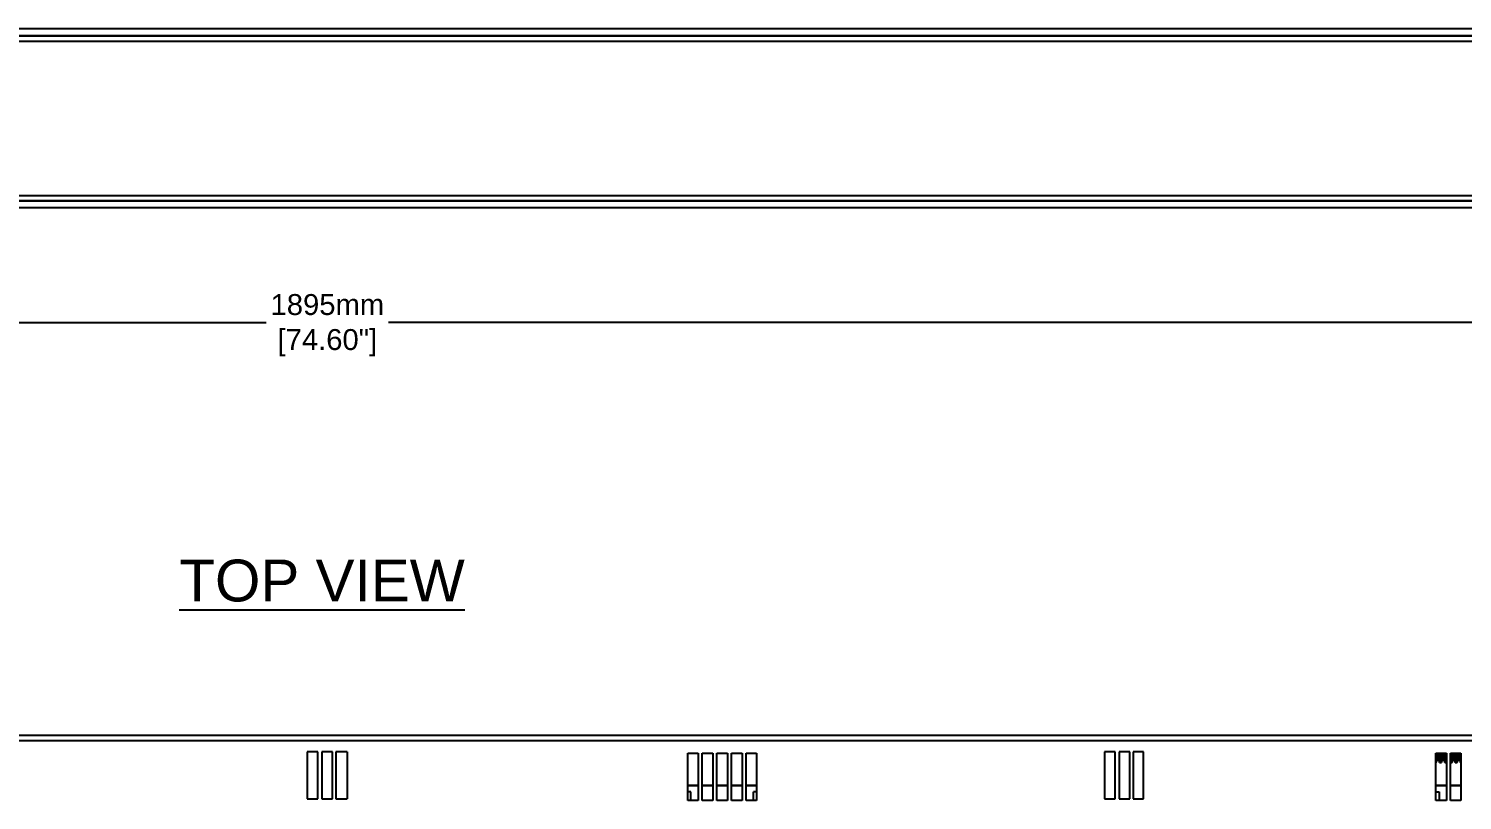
# Model space of a CAD drawing. Header units: inches. Extents: x 2.5 to 102.3, y 2 to 82.2.
# Drawn here: x 34.57 to 68.87, y 25.9 to 44.36 of the extents above; entities that cross this region are included whole.
import ezdxf
from ezdxf.enums import TextEntityAlignment as Align

# ---------------------------------------------------------------- set-up
doc = ezdxf.new("R2010")
doc.units = ezdxf.units.IN
doc.header["$MEASUREMENT"] = 0
doc.layers.add('DIM', color=1, linetype='Continuous')
doc.styles.add('Arial', font='arial.ttf')
doc.dimstyles.new('ETC EU Metric & ANSI.50 Stacked', dxfattribs={"dimscale": 2.666667, "dimtxt": 0.5, "dimasz": 0.625, "dimexe": 0.5, "dimexo": 0.5, "dimgap": 0.166667, "dimtad": 0, "dimtih": 1, "dimtoh": 1, "dimdec": 0, "dimlfac": 25.4, "dimzin": 4, "dimdsep": 46, "dimtxsty": 'Arial', "dimcen": 0.25, "dimadec": 0, "dimazin": 0, "dimtfac": 0.75, "dimtdec": 0, "dimtofl": 0, "dimtmove": 0, "dimatfit": 3, "dimfxl": 1, "dimtolj": 1, "dimtzin": 0, "dimarcsym": 0})

# ---------------------------------------------------------------- blocks, each defined once
blk = doc.blocks.new('*D2')
at = {"layer": 'Defpoints', "color": 0, "transparency": 16777216}
for p in [(4.416, 42.213), (79.021, 42.213), (79.021, 37.333)]:
    blk.add_point(p, dxfattribs=at)
at = {"layer": 'DIM', "color": 0, "lineweight": -2, "transparency": 16777216}
for p, q in [((4.416, 41.713), (4.416, 36.833)), ((79.021, 41.713), (79.021, 36.833)), ((5.041, 37.333), (40.253, 37.333)), ((78.396, 37.333), (43.183, 37.333))]:
    blk.add_line(p, q, dxfattribs=at)
at = {"layer": 'DIM', "color": 0, "transparency": 16777216}
for points in [[(5.041, 37.438), (5.041, 37.229), (4.416, 37.333)], [(78.396, 37.438), (78.396, 37.229), (79.021, 37.333)]]:
    blk.add_solid(points, dxfattribs=at)
at = {"layer": 'DIM', "color": 0, "transparency": 16777216, "char_height": 0.5, "attachment_point": 5, "style": 'Arial'}
for s, insert in [('\\A1;1895mm', (41.718, 37.755)), ('\\A1;[74.60"]', (41.718, 36.846))]:
    blk.add_mtext(s, dxfattribs=dict(at, insert=insert))

msp = doc.modelspace()

# ---------------------------------------------------------------- linework, layer by layer
for p, q in [((78.321, 44.356), (5.031, 44.356)), ((5.116, 44.193), (78.321, 44.193)), ((78.321, 44.183), (5.116, 44.183)), ((78.321, 44.178), (5.116, 44.178)), ((8.933, 44.056), (74.503, 44.056)), ((5.116, 40.248), (78.321, 40.248)), ((5.116, 40.243), (78.321, 40.243)), ((78.321, 40.233), (5.116, 40.233)), ((8.933, 40.37), (74.503, 40.37)), ((78.406, 40.069), (5.116, 40.069)), ((74.498, 27.448), (8.928, 27.448)), ((74.502, 27.326), (8.925, 27.326)), ((41.488, 27.058), (41.238, 27.058)), ((41.238, 27.058), (41.238, 25.933)), ((41.488, 25.933), (41.488, 27.058)), ((41.838, 27.058), (41.588, 27.058)), ((41.588, 27.058), (41.588, 25.933)), ((41.838, 25.933), (41.838, 27.058)), ((41.918, 27.058), (41.918, 25.933)), ((42.188, 27.058), (41.918, 27.058)), ((42.188, 27.058), (42.188, 25.933)), ((50.338, 25.901), (50.338, 27.026)), ((50.338, 27.026), (50.588, 27.026)), ((50.588, 27.026), (50.588, 25.901)), ((50.688, 25.901), (50.688, 27.026)), ((50.688, 27.026), (50.938, 27.026)), ((50.938, 27.026), (50.938, 25.901)), ((51.038, 25.901), (51.038, 27.026)), ((51.038, 27.026), (51.288, 27.026)), ((51.288, 27.026), (51.288, 25.901)), ((51.388, 25.901), (51.388, 27.026)), ((51.388, 27.026), (51.638, 27.026)), ((51.638, 27.026), (51.638, 25.901)), ((51.738, 25.901), (51.738, 27.026)), ((51.738, 27.026), (51.988, 27.026)), ((51.988, 27.026), (51.988, 25.901)), ((60.563, 27.058), (60.313, 27.058)), ((60.313, 27.058), (60.313, 25.933)), ((60.563, 25.933), (60.563, 27.058)), ((60.913, 27.058), (60.663, 27.058)), ((60.663, 27.058), (60.663, 25.933)), ((60.913, 25.933), (60.913, 27.058)), ((61.243, 27.058), (60.993, 27.058)), ((60.993, 27.058), (60.993, 25.933)), ((61.243, 25.933), (61.243, 27.058)), ((68.238, 25.901), (68.238, 27.026)), ((68.238, 27.026), (68.488, 27.026)), ((68.238, 26.805), (68.248, 26.805)), ((68.248, 26.805), (68.248, 27.026)), ((68.248, 26.805), (68.264, 26.864)), ((68.264, 26.864), (68.264, 27.026)), ((68.264, 26.864), (68.308, 26.864)), ((68.308, 26.864), (68.308, 27.026)), ((68.308, 26.864), (68.323, 26.805)), ((68.323, 26.805), (68.323, 27.026)), ((68.323, 26.805), (68.373, 26.805)), ((68.373, 26.805), (68.373, 27.026)), ((68.373, 26.805), (68.389, 26.864)), ((68.389, 26.864), (68.389, 27.026)), ((68.389, 26.864), (68.433, 26.864)), ((68.433, 26.864), (68.433, 27.026)), ((68.433, 26.864), (68.448, 26.805)), ((68.448, 26.805), (68.448, 27.026)), ((68.448, 26.805), (68.488, 26.805)), ((68.488, 27.026), (68.488, 25.901)), ((68.588, 25.901), (68.588, 27.026)), ((68.588, 27.026), (68.838, 27.026)), ((68.588, 26.805), (68.623, 26.805)), ((68.623, 26.805), (68.623, 27.026)), ((68.623, 26.805), (68.639, 26.864)), ((68.639, 26.864), (68.639, 27.026)), ((68.639, 26.864), (68.683, 26.864)), ((68.683, 26.864), (68.683, 27.026)), ((68.683, 26.864), (68.698, 26.805)), ((68.698, 26.805), (68.698, 27.026)), ((68.698, 26.805), (68.748, 26.805)), ((68.748, 26.805), (68.748, 27.026)), ((68.748, 26.805), (68.764, 26.864)), ((68.764, 26.864), (68.764, 27.026)), ((68.764, 26.864), (68.808, 26.864)), ((68.808, 26.864), (68.808, 27.026)), ((68.808, 26.864), (68.823, 26.805)), ((68.823, 26.805), (68.823, 27.026)), ((68.823, 26.805), (68.838, 26.805)), ((68.838, 27.026), (68.838, 25.901)), ((50.338, 26.261), (50.588, 26.261)), ((50.588, 26.246), (50.338, 26.246)), ((50.413, 26.102), (50.338, 26.102)), ((50.413, 25.901), (50.413, 26.102)), ((50.688, 26.261), (50.938, 26.261)), ((50.938, 26.246), (50.688, 26.246)), ((51.038, 26.261), (51.288, 26.261)), ((51.288, 26.246), (51.038, 26.246)), ((51.388, 26.261), (51.638, 26.261)), ((51.638, 26.246), (51.388, 26.246)), ((51.738, 26.261), (51.988, 26.261)), ((51.988, 26.246), (51.738, 26.246)), ((51.913, 25.901), (51.913, 26.102)), ((51.988, 26.102), (51.913, 26.102)), ((68.238, 26.261), (68.488, 26.261)), ((68.488, 26.246), (68.238, 26.246)), ((68.238, 26.102), (68.316, 26.102)), ((68.316, 26.102), (68.316, 25.901)), ((68.588, 26.261), (68.838, 26.261)), ((68.838, 26.246), (68.588, 26.246)), ((41.238, 25.933), (41.488, 25.933)), ((41.588, 25.933), (41.838, 25.933)), ((41.918, 25.933), (42.188, 25.933)), ((50.588, 25.901), (50.338, 25.901)), ((50.938, 25.901), (50.688, 25.901)), ((51.288, 25.901), (51.038, 25.901)), ((51.638, 25.901), (51.388, 25.901)), ((51.988, 25.901), (51.738, 25.901)), ((60.313, 25.933), (60.563, 25.933)), ((60.663, 25.933), (60.913, 25.933)), ((60.993, 25.933), (61.243, 25.933)), ((68.488, 25.901), (68.238, 25.901)), ((68.838, 25.901), (68.588, 25.901))]:
    msp.add_line(p, q)

# ---------------------------------------------------------------- texts
at = {"layer": 'DIM', "style": 'Arial'}
msp.add_text('%%UTOP VIEW', height=1, dxfattribs=at).set_placement((41.591, 30.658), align=Align.CENTER)

# ---------------------------------------------------------------- dimensions: what is measured, and where the dimension line sits
at = {"layer": 'DIM'}
dim = msp.add_linear_dim(base=(79.021, 37.333), p1=(4.416, 42.213), p2=(79.021, 42.213), dimstyle='ETC EU Metric & ANSI.50 Stacked', override={"dimpost": 'mm\\X'}, dxfattribs=at)
dim.commit()
dim.dimension.update_dxf_attribs({"geometry": '*D2', "text_midpoint": (41.718, 37.333)})

doc.saveas('drawing.dxf')
